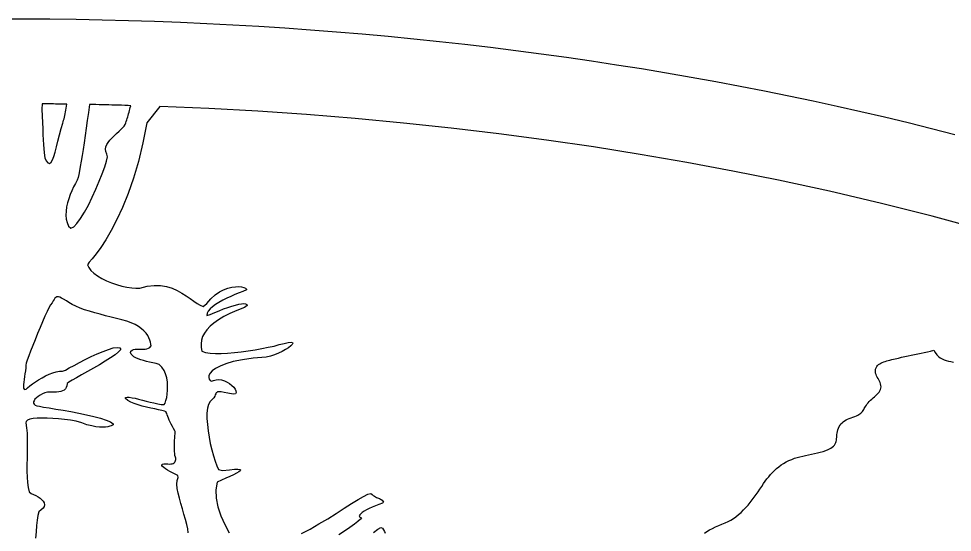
# Model space of a CAD drawing. Extents: x 0.3 to 24.3, y 0.4 to 12.4.
# Drawn here: x 12.34 to 17.83, y 9.34 to 12.36 of the extents above; entities that cross this region are included whole.
import ezdxf

# ---------------------------------------------------------------- set-up
doc = ezdxf.new("R2010")
doc.units = 0
doc.linetypes.add('0', pattern=[0])
doc.layers.add('1', color=7, linetype='0')

msp = doc.modelspace()

# ---------------------------------------------------------------- linework, layer by layer
at = {"layer": '1'}
for points in [[(12.219246, 12.358617), (12.373055, 12.358617), (12.526863, 12.35764), (12.680672, 12.355687), (12.83448, 12.352635), (12.988289, 12.348729), (13.141853, 12.343846), (13.295174, 12.337865), (13.448494, 12.331029), (13.60157, 12.323094), (13.754402, 12.314305), (13.90699, 12.304418), (14.059334, 12.293553), (14.211433, 12.281835), (14.363045, 12.269017), (14.514412, 12.255345), (14.665535, 12.240575), (14.81617, 12.22495), (14.966316, 12.208226), (15.116219, 12.190648), (15.265388, 12.172093), (15.414314, 12.152562), (15.562752, 12.132176), (15.710457, 12.110692), (15.857674, 12.088353), (16.004402, 12.065038), (16.150398, 12.040868), (16.295662, 12.015599), (16.440437, 11.989476), (16.58448, 11.962499), (16.728035, 11.934545), (16.870613, 11.905614), (17.012459, 11.875829), (17.153572, 11.845189), (17.293953, 11.813573), (17.433357, 11.781102), (17.572029, 11.747777), (17.709724, 11.713475), (17.846687, 11.678319)], [(18.006844, 11.118871), (17.713142, 11.198094), (17.41407, 11.27329), (17.110115, 11.344335), (16.809822, 11.409276), (16.540779, 11.463475), (16.269783, 11.514256), (15.99659, 11.561498), (15.721931, 11.605321), (15.445076, 11.645604), (15.166512, 11.682469), (14.886238, 11.715795), (14.6045, 11.745702), (14.321053, 11.772191), (14.035896, 11.79514), (13.749519, 11.814427), (13.461433, 11.830297), (13.172371, 11.842748), (13.095955, 11.745946), (13.073738, 11.628392), (13.047371, 11.519994), (13.018074, 11.420873), (12.98658, 11.330907), (12.953621, 11.249852), (12.920174, 11.177831), (12.887215, 11.114598), (12.855232, 11.060155), (12.825691, 11.014256), (12.798836, 10.977147), (12.775642, 10.948339), (12.757088, 10.927953), (12.748787, 10.91306), (12.75489, 10.895848), (12.766853, 10.879125), (12.784187, 10.862767), (12.805916, 10.847142), (12.831306, 10.832616), (12.858894, 10.819188), (12.888924, 10.807103), (12.919197, 10.796727), (12.949715, 10.78806), (12.9795, 10.78159), (13.007576, 10.77744), (13.032967, 10.775487), (13.054939, 10.776341), (13.097908, 10.787328), (13.138924, 10.791844), (13.17701, 10.790624), (13.212166, 10.78452), (13.244637, 10.77451), (13.274422, 10.761571), (13.30201, 10.746556), (13.3274, 10.730565), (13.350838, 10.714452), (13.372566, 10.699315), (13.392342, 10.685887), (13.41114, 10.675267), (13.428474, 10.668431), (13.448494, 10.684422), (13.472664, 10.712621), (13.49781, 10.735326), (13.522957, 10.753026), (13.548103, 10.766332), (13.572273, 10.775609), (13.595467, 10.781346), (13.616951, 10.784032), (13.636238, 10.784398), (13.653084, 10.782567), (13.667, 10.779393), (13.677254, 10.774877), (13.683357, 10.769994), (13.682625, 10.764623), (13.661629, 10.756566), (13.63868, 10.747655), (13.614754, 10.737767), (13.59034, 10.727147), (13.565926, 10.715795), (13.542488, 10.703954), (13.520271, 10.691625), (13.500252, 10.679051), (13.48243, 10.666356), (13.468025, 10.653539), (13.457283, 10.640477), (13.451424, 10.62766), (13.449959, 10.615209), (13.469734, 10.620214), (13.496101, 10.631932), (13.522224, 10.643041), (13.547859, 10.653172), (13.572517, 10.662206), (13.595711, 10.670018), (13.617195, 10.676366), (13.636482, 10.681005), (13.653328, 10.683812), (13.666756, 10.684545), (13.67701, 10.683202), (13.683846, 10.679418), (13.686287, 10.672826), (13.670662, 10.661595), (13.625496, 10.644139), (13.584724, 10.626195), (13.54908, 10.608006), (13.517586, 10.58933), (13.49073, 10.570409), (13.468025, 10.551244), (13.449715, 10.531468), (13.43531, 10.511449), (13.424812, 10.491185), (13.418465, 10.470433), (13.415535, 10.449193), (13.416512, 10.427709), (13.420662, 10.405858), (13.44117, 10.397801), (13.468025, 10.393651), (13.499519, 10.39182), (13.534187, 10.39182), (13.571785, 10.393529), (13.611336, 10.396947), (13.652107, 10.401341), (13.693123, 10.407079), (13.73365, 10.413548), (13.772713, 10.420629), (13.810066, 10.428075), (13.84449, 10.435521), (13.875252, 10.443456), (13.904305, 10.451268), (13.92823, 10.456761), (13.944344, 10.458348), (13.952888, 10.456395), (13.954842, 10.451634), (13.950935, 10.444676), (13.942146, 10.435765), (13.928719, 10.425756), (13.911873, 10.414891), (13.892342, 10.404027), (13.870613, 10.393407), (13.84742, 10.384007), (13.823982, 10.375951), (13.797615, 10.369969), (13.72242, 10.3635), (13.658455, 10.354711), (13.604988, 10.343846), (13.561531, 10.331395), (13.526863, 10.317967), (13.500252, 10.303929), (13.481453, 10.289891), (13.468758, 10.276097), (13.461922, 10.263036), (13.460457, 10.251439), (13.462654, 10.241429), (13.468513, 10.233617), (13.476814, 10.228734), (13.489021, 10.232884), (13.503914, 10.237645), (13.519783, 10.2385), (13.536385, 10.23618), (13.552986, 10.230931), (13.568855, 10.223485), (13.583504, 10.214452), (13.596687, 10.20432), (13.60743, 10.193578), (13.615486, 10.182714), (13.620369, 10.17246), (13.621346, 10.163182), (13.617683, 10.155492), (13.604012, 10.152562), (13.573738, 10.158544), (13.550545, 10.162816), (13.533211, 10.16538), (13.521004, 10.166234), (13.512947, 10.165502), (13.507576, 10.163304), (13.504158, 10.15952), (13.501717, 10.154393), (13.499275, 10.147801), (13.495857, 10.139989), (13.490242, 10.130834), (13.481209, 10.120458), (13.468269, 10.108861), (13.458504, 10.092626), (13.452888, 10.069676), (13.450203, 10.041722), (13.450203, 10.00974), (13.4524, 9.974706), (13.456551, 9.937718), (13.46241, 9.899877), (13.469734, 9.861913), (13.478523, 9.825292), (13.487556, 9.790868), (13.497566, 9.759496), (13.507576, 9.732518), (13.51783, 9.71079), (13.542244, 9.703343), (13.581795, 9.70847), (13.611092, 9.7114), (13.631355, 9.71201), (13.643074, 9.710546), (13.647469, 9.707372), (13.644783, 9.702611), (13.636482, 9.696141), (13.623299, 9.688329), (13.605721, 9.679418), (13.58448, 9.669408), (13.561043, 9.658666), (13.53614, 9.647069), (13.510262, 9.634984), (13.501961, 9.589696), (13.50367, 9.540868), (13.513924, 9.490087), (13.531258, 9.438695), (13.554207, 9.387792), (13.581306, 9.338475)], [(13.339851, 9.33701), (13.337898, 9.360936), (13.331795, 9.387303), (13.323982, 9.416234), (13.314949, 9.446874), (13.305672, 9.478368), (13.29615, 9.510228), (13.287849, 9.541356), (13.280769, 9.571507), (13.275887, 9.599217), (13.273933, 9.624486), (13.275642, 9.645848), (13.281258, 9.663304), (13.278816, 9.674047), (13.262703, 9.682225), (13.246834, 9.690526), (13.231697, 9.698705), (13.217781, 9.706761), (13.205818, 9.71433), (13.195808, 9.72141), (13.188728, 9.72788), (13.184822, 9.733495), (13.184578, 9.738011), (13.188484, 9.741551), (13.197029, 9.743505), (13.210213, 9.744115), (13.220467, 9.742772), (13.2295, 9.742284), (13.237801, 9.74265), (13.245125, 9.743993), (13.251472, 9.74619), (13.256844, 9.749242), (13.260994, 9.752904), (13.263924, 9.757543), (13.266121, 9.762914), (13.266853, 9.769017), (13.266365, 9.775853), (13.264656, 9.783299), (13.262215, 9.791844), (13.26075, 9.803319), (13.259773, 9.816747), (13.259285, 9.831883), (13.259041, 9.847875), (13.259529, 9.86411), (13.260262, 9.879979), (13.261238, 9.895116), (13.261971, 9.908422), (13.262703, 9.919652), (13.263435, 9.927953), (13.26368, 9.932836), (13.261482, 9.937596), (13.253914, 9.950047), (13.247078, 9.962743), (13.240486, 9.97556), (13.234383, 9.988011), (13.228767, 10.000096), (13.223885, 10.011449), (13.219734, 10.021825), (13.216316, 10.030736), (13.213387, 10.038304), (13.211189, 10.044164), (13.209969, 10.047826), (13.20948, 10.049291), (13.199715, 10.052953), (13.184822, 10.056981), (13.166023, 10.061376), (13.144051, 10.065892), (13.120369, 10.070897), (13.095222, 10.07639), (13.070076, 10.082616), (13.045418, 10.089452), (13.022469, 10.097142), (13.001961, 10.105809), (12.984871, 10.115453), (12.971687, 10.126439), (12.970955, 10.133397), (12.980721, 10.134862), (12.99366, 10.134252), (13.009773, 10.13181), (13.028084, 10.128148), (13.048592, 10.123509), (13.07032, 10.118016), (13.093025, 10.112279), (13.11573, 10.106542), (13.13868, 10.101048), (13.160896, 10.096288), (13.181892, 10.092504), (13.199226, 10.091283), (13.204597, 10.100682), (13.209236, 10.114598), (13.213631, 10.132176), (13.216805, 10.152684), (13.218513, 10.175389), (13.219002, 10.199437), (13.217293, 10.223973), (13.213387, 10.248265), (13.207039, 10.271214), (13.197762, 10.292577), (13.18531, 10.311254), (13.169197, 10.326146), (13.150887, 10.332128), (13.132088, 10.336156), (13.113045, 10.340428), (13.094978, 10.344823), (13.077156, 10.349584), (13.060799, 10.354589), (13.045662, 10.360204), (13.03199, 10.366307), (13.02076, 10.372899), (13.011482, 10.380223), (13.00489, 10.388402), (13.001228, 10.397313), (13.002937, 10.406102), (13.010017, 10.411717), (13.018562, 10.415135), (13.028816, 10.416844), (13.039803, 10.417211), (13.051277, 10.416966), (13.063484, 10.416478), (13.075203, 10.416234), (13.086922, 10.416722), (13.09742, 10.418431), (13.107185, 10.421971), (13.115242, 10.427587), (13.12159, 10.436009), (13.120857, 10.44663), (13.11866, 10.458348), (13.114998, 10.470799), (13.109383, 10.483861), (13.101814, 10.497289), (13.092049, 10.510716), (13.079842, 10.524144), (13.065193, 10.537206), (13.048103, 10.549535), (13.028084, 10.561254), (13.00489, 10.571752), (12.978523, 10.581273), (12.949226, 10.58933), (12.918465, 10.597386), (12.886726, 10.605565), (12.8545, 10.613744), (12.822273, 10.622167), (12.790535, 10.630834), (12.760262, 10.639745), (12.730965, 10.649022), (12.703865, 10.658788), (12.678963, 10.668797), (12.657478, 10.679418), (12.638924, 10.690648), (12.623543, 10.701879), (12.60743, 10.710423), (12.594734, 10.717137), (12.584724, 10.721898), (12.576912, 10.724584), (12.570564, 10.725438), (12.565437, 10.724217), (12.561043, 10.72141), (12.556648, 10.716405), (12.55201, 10.709447), (12.546394, 10.700658), (12.539314, 10.689794), (12.530281, 10.67722), (12.521004, 10.660741), (12.510017, 10.638036), (12.497078, 10.610204), (12.483406, 10.578465), (12.468758, 10.544164), (12.454109, 10.508397), (12.439461, 10.472508), (12.425789, 10.43784), (12.413094, 10.405614), (12.402351, 10.376927), (12.393562, 10.353124), (12.387459, 10.335423), (12.38575, 10.322362), (12.384529, 10.306737), (12.382576, 10.290135), (12.380379, 10.272801), (12.377693, 10.255589), (12.375252, 10.238744), (12.373055, 10.222875), (12.371834, 10.208837), (12.371346, 10.196996), (12.372322, 10.187596), (12.375008, 10.181615), (12.379402, 10.179296), (12.386482, 10.181615), (12.396248, 10.190648), (12.408943, 10.201146), (12.424324, 10.212621), (12.441658, 10.224584), (12.460701, 10.236791), (12.480721, 10.248631), (12.501717, 10.25974), (12.522713, 10.269628), (12.543465, 10.277928), (12.563728, 10.284032), (12.582771, 10.287816), (12.600105, 10.288426), (12.617928, 10.294408), (12.641121, 10.306737), (12.669197, 10.321752), (12.700935, 10.338353), (12.735115, 10.355931), (12.770271, 10.373265), (12.805428, 10.389745), (12.839363, 10.404271), (12.870613, 10.415868), (12.898445, 10.423924), (12.921638, 10.427098), (12.93824, 10.424779), (12.943367, 10.415868), (12.930916, 10.401464), (12.910408, 10.384618), (12.883797, 10.366063), (12.852547, 10.346166), (12.818367, 10.325536), (12.782722, 10.305028), (12.747078, 10.285008), (12.713387, 10.266088), (12.683113, 10.24912), (12.657478, 10.234471), (12.63868, 10.222631), (12.628181, 10.214452), (12.626717, 10.202123), (12.623299, 10.191625), (12.617683, 10.18308), (12.610115, 10.17661), (12.601082, 10.171727), (12.590828, 10.168187), (12.578865, 10.16599), (12.566658, 10.164647), (12.553474, 10.163915), (12.539803, 10.163915), (12.526375, 10.164159), (12.512703, 10.164281), (12.498055, 10.160985), (12.483162, 10.154027), (12.469734, 10.146581), (12.457527, 10.138646), (12.447273, 10.130467), (12.439217, 10.122289), (12.433601, 10.114232), (12.430428, 10.106664), (12.430428, 10.099706), (12.433601, 10.09348), (12.439949, 10.088231), (12.450447, 10.084325), (12.46534, 10.081517), (12.489998, 10.076879), (12.522713, 10.071385), (12.561287, 10.065038), (12.6045, 10.057836), (12.650154, 10.049901), (12.696785, 10.041234), (12.742683, 10.031957), (12.78614, 10.022069), (12.825203, 10.011571), (12.858162, 10.000829), (12.883797, 9.989354), (12.899666, 9.977635), (12.899422, 9.973241), (12.894295, 9.970311), (12.887459, 9.967137), (12.878426, 9.963964), (12.867195, 9.961156), (12.853523, 9.959203), (12.83741, 9.958348), (12.818611, 9.958837), (12.796883, 9.961278), (12.772469, 9.965917), (12.744637, 9.973363), (12.714119, 9.983373), (12.680916, 9.993627), (12.647469, 9.998998), (12.612801, 10.003636), (12.578133, 10.007298), (12.543953, 10.010106), (12.510994, 10.011571), (12.480232, 10.012059), (12.452644, 10.011205), (12.428474, 10.008763), (12.408943, 10.005101), (12.395027, 9.999486), (12.386726, 9.992406), (12.38575, 9.983373), (12.390144, 9.955419), (12.392586, 9.92368), (12.393806, 9.889012), (12.394051, 9.852269), (12.393562, 9.814183), (12.39283, 9.775731), (12.392097, 9.737645), (12.392097, 9.700536), (12.39283, 9.66538), (12.395271, 9.632909), (12.398933, 9.6041), (12.404793, 9.579564), (12.416023, 9.5687), (12.429939, 9.563451), (12.443611, 9.556981), (12.457039, 9.549657), (12.469002, 9.541478), (12.4795, 9.532689), (12.487556, 9.523168), (12.492928, 9.513402), (12.494881, 9.503148), (12.493172, 9.492894), (12.48658, 9.482518), (12.475349, 9.472142), (12.461189, 9.460546), (12.456306, 9.439427), (12.451912, 9.412084), (12.44825, 9.380101), (12.44532, 9.344579), (12.443123, 9.306981)], [(16.375252, 9.335057), (16.388924, 9.345555), (16.404549, 9.355077), (16.421638, 9.36411), (16.439461, 9.372655), (16.458015, 9.380712), (16.477058, 9.388768), (16.495369, 9.396703), (16.513191, 9.404759), (16.530037, 9.413182), (16.545174, 9.421971), (16.55909, 9.431859), (16.574715, 9.444798), (16.589607, 9.458226), (16.603767, 9.472142), (16.617439, 9.486424), (16.630623, 9.501195), (16.643074, 9.51621), (16.655281, 9.531468), (16.667, 9.546971), (16.67823, 9.56284), (16.689461, 9.578588), (16.700691, 9.594579), (16.711189, 9.610936), (16.721687, 9.627049), (16.731697, 9.641332), (16.741463, 9.654637), (16.751717, 9.667699), (16.762703, 9.680394), (16.774178, 9.692601), (16.785896, 9.704442), (16.798592, 9.715795), (16.811531, 9.726537), (16.825203, 9.736669), (16.839363, 9.745946), (16.8545, 9.754857), (16.870369, 9.76267), (16.886971, 9.76975), (16.903328, 9.775731), (16.918709, 9.780492), (16.935066, 9.784642), (16.951912, 9.788548), (16.969002, 9.792211), (16.98658, 9.795873), (17.003914, 9.799413), (17.021248, 9.803197), (17.038582, 9.807225), (17.055183, 9.81162), (17.071785, 9.816381), (17.08741, 9.821874), (17.102303, 9.828221), (17.116219, 9.835179), (17.125496, 9.841161), (17.132576, 9.847264), (17.137947, 9.853734), (17.142342, 9.86057), (17.145515, 9.867772), (17.147957, 9.875218), (17.149422, 9.883031), (17.150887, 9.890965), (17.151619, 9.899144), (17.152107, 9.907323), (17.15284, 9.915868), (17.153816, 9.924169), (17.155281, 9.932714), (17.157967, 9.942357), (17.161629, 9.952855), (17.166023, 9.962132), (17.17115, 9.970555), (17.176765, 9.978124), (17.183357, 9.984715), (17.190437, 9.990819), (17.19825, 9.99619), (17.206551, 10.001195), (17.215584, 10.005834), (17.225105, 10.010106), (17.235603, 10.014256), (17.24659, 10.018163), (17.258064, 10.022191), (17.267097, 10.025731), (17.275154, 10.029393), (17.282234, 10.033299), (17.288338, 10.037328), (17.293709, 10.041722), (17.298347, 10.046239), (17.302498, 10.051244), (17.306648, 10.056371), (17.31031, 10.061864), (17.313728, 10.067845), (17.317635, 10.074071), (17.321541, 10.081029), (17.325935, 10.088353), (17.330818, 10.095555), (17.336678, 10.102513), (17.343025, 10.109471), (17.350349, 10.116429), (17.357674, 10.123265), (17.365486, 10.130223), (17.373055, 10.137059), (17.380623, 10.144017), (17.387947, 10.150975), (17.394295, 10.158177), (17.400398, 10.165257), (17.405037, 10.172704), (17.408455, 10.18015), (17.411385, 10.187963), (17.412117, 10.196263), (17.411629, 10.204442), (17.409676, 10.212377), (17.406746, 10.220311), (17.403084, 10.228246), (17.398933, 10.235936), (17.394539, 10.243749), (17.390144, 10.251561), (17.386238, 10.259374), (17.38282, 10.267308), (17.380135, 10.275365), (17.37867, 10.283544), (17.378914, 10.291844), (17.380135, 10.300267), (17.382576, 10.30808), (17.386482, 10.314916), (17.391365, 10.321019), (17.397224, 10.326512), (17.404305, 10.331273), (17.411629, 10.335423), (17.419685, 10.339208), (17.42823, 10.342381), (17.437019, 10.345433), (17.445808, 10.347997), (17.454597, 10.350438), (17.463631, 10.352635), (17.476082, 10.355931), (17.494881, 10.360692), (17.513924, 10.365087), (17.532967, 10.369359), (17.551765, 10.373387), (17.571053, 10.377294), (17.590096, 10.3812), (17.609138, 10.384984), (17.628181, 10.38889), (17.647224, 10.392919), (17.665779, 10.397069), (17.684578, 10.401219), (17.703377, 10.405858), (17.721931, 10.410619), (17.730476, 10.396825), (17.73951, 10.384618), (17.749275, 10.374486), (17.759773, 10.366185), (17.771004, 10.359349), (17.782967, 10.353978), (17.795906, 10.349706), (17.809334, 10.346288), (17.82325, 10.343724), (17.837898, 10.341405)], [(14.005135, 9.333837), (14.05616, 9.360326), (14.108162, 9.389867), (14.15992, 9.420995), (14.209724, 9.452123), (14.257088, 9.482274), (14.300301, 9.509984), (14.339119, 9.53391), (14.371101, 9.552342), (14.396492, 9.564794), (14.413582, 9.56931), (14.421394, 9.563817), (14.427986, 9.55808), (14.434334, 9.553441), (14.440926, 9.549657), (14.447273, 9.546483), (14.453377, 9.543797), (14.458992, 9.541234), (14.464607, 9.538915), (14.469734, 9.536229), (14.474861, 9.533055), (14.4795, 9.529149), (14.48365, 9.524632), (14.487312, 9.518773), (14.48243, 9.511571), (14.460457, 9.504003), (14.439949, 9.496068), (14.420662, 9.488133), (14.403084, 9.480199), (14.387459, 9.472264), (14.374031, 9.464574), (14.362801, 9.45725), (14.354256, 9.450414), (14.348396, 9.444066), (14.345467, 9.438451), (14.345955, 9.433324), (14.349617, 9.429296), (14.357674, 9.426244), (14.352058, 9.417577), (14.337654, 9.404637), (14.316414, 9.388402), (14.289803, 9.369481), (14.259041, 9.348241), (14.224617, 9.325658)], [(14.429695, 9.34055), (14.454353, 9.360448), (14.471443, 9.370214), (14.481453, 9.364476), (14.488533, 9.354711), (14.493904, 9.344945), (14.49781, 9.335057)]]:
    msp.add_lwpolyline(points, dxfattribs=at)
for points in [[(12.626228, 11.85642), (12.613045, 11.856542), (12.600105, 11.856786), (12.586922, 11.856908), (12.573738, 11.85703), (12.560799, 11.857274), (12.547615, 11.857396), (12.534431, 11.857518), (12.521248, 11.857518), (12.508308, 11.857884), (12.495125, 11.857884), (12.481941, 11.857884), (12.479988, 11.826512), (12.481453, 11.786107), (12.482918, 11.747777), (12.484871, 11.711644), (12.486336, 11.678197), (12.488289, 11.647191), (12.489998, 11.619237), (12.492195, 11.594457), (12.494148, 11.572606), (12.496101, 11.55454), (12.498055, 11.540135), (12.50489, 11.524022), (12.515388, 11.511449), (12.52491, 11.508763), (12.533699, 11.514745), (12.541756, 11.528661), (12.549568, 11.549047), (12.557381, 11.57517), (12.565437, 11.605687), (12.573982, 11.639745), (12.58326, 11.676244), (12.593269, 11.714086), (12.602303, 11.744725), (12.604744, 11.753026), (12.60743, 11.761815), (12.609871, 11.770848), (12.612068, 11.78037), (12.61451, 11.790257), (12.616707, 11.800389), (12.61866, 11.811009), (12.620613, 11.821874), (12.62281, 11.832982), (12.624519, 11.844701)], [(12.759041, 11.854222), (12.752937, 11.806737), (12.746834, 11.760228), (12.740486, 11.715062), (12.734138, 11.671483), (12.728035, 11.629979), (12.722176, 11.590917), (12.716316, 11.554418), (12.710701, 11.52097), (12.70533, 11.491063), (12.700691, 11.464818), (12.696297, 11.442479), (12.692146, 11.424657), (12.687752, 11.410253), (12.677254, 11.390965), (12.666512, 11.370214), (12.656258, 11.347997), (12.646492, 11.324803), (12.637947, 11.300878), (12.630623, 11.276586), (12.625008, 11.252294), (12.62159, 11.228124), (12.621101, 11.204442), (12.623055, 11.181737), (12.628181, 11.160253), (12.637215, 11.140111), (12.650398, 11.127538), (12.667, 11.135961), (12.686043, 11.155736), (12.707527, 11.184911), (12.729988, 11.221532), (12.752937, 11.263524), (12.775642, 11.309178), (12.797127, 11.35642), (12.817146, 11.403172), (12.834724, 11.447484), (12.848885, 11.487523), (12.859138, 11.521459), (12.864754, 11.546971), (12.860603, 11.563451), (12.854988, 11.578099), (12.853279, 11.592137), (12.855232, 11.605687), (12.860603, 11.618871), (12.86866, 11.63181), (12.87867, 11.64475), (12.890877, 11.657567), (12.904549, 11.670506), (12.918953, 11.683812), (12.933846, 11.697484), (12.948494, 11.711644), (12.962898, 11.726415), (12.969734, 11.737279), (12.972908, 11.745824), (12.975838, 11.754613), (12.978767, 11.763402), (12.981697, 11.772435), (12.984383, 11.781346), (12.987068, 11.790502), (12.989754, 11.799657), (12.992195, 11.808934), (12.994392, 11.818212), (12.996834, 11.827611), (12.999275, 11.837132), (13.001717, 11.846654), (12.986092, 11.848851), (12.967293, 11.849339), (12.94825, 11.84995), (12.929451, 11.850438), (12.910408, 11.850926), (12.891609, 11.851415), (12.87281, 11.851781), (12.853767, 11.852269), (12.834724, 11.852635), (12.815926, 11.853002), (12.797127, 11.85349), (12.778084, 11.853856)]]:
    msp.add_lwpolyline(points, close=True, dxfattribs=at)

doc.saveas('drawing.dxf')
